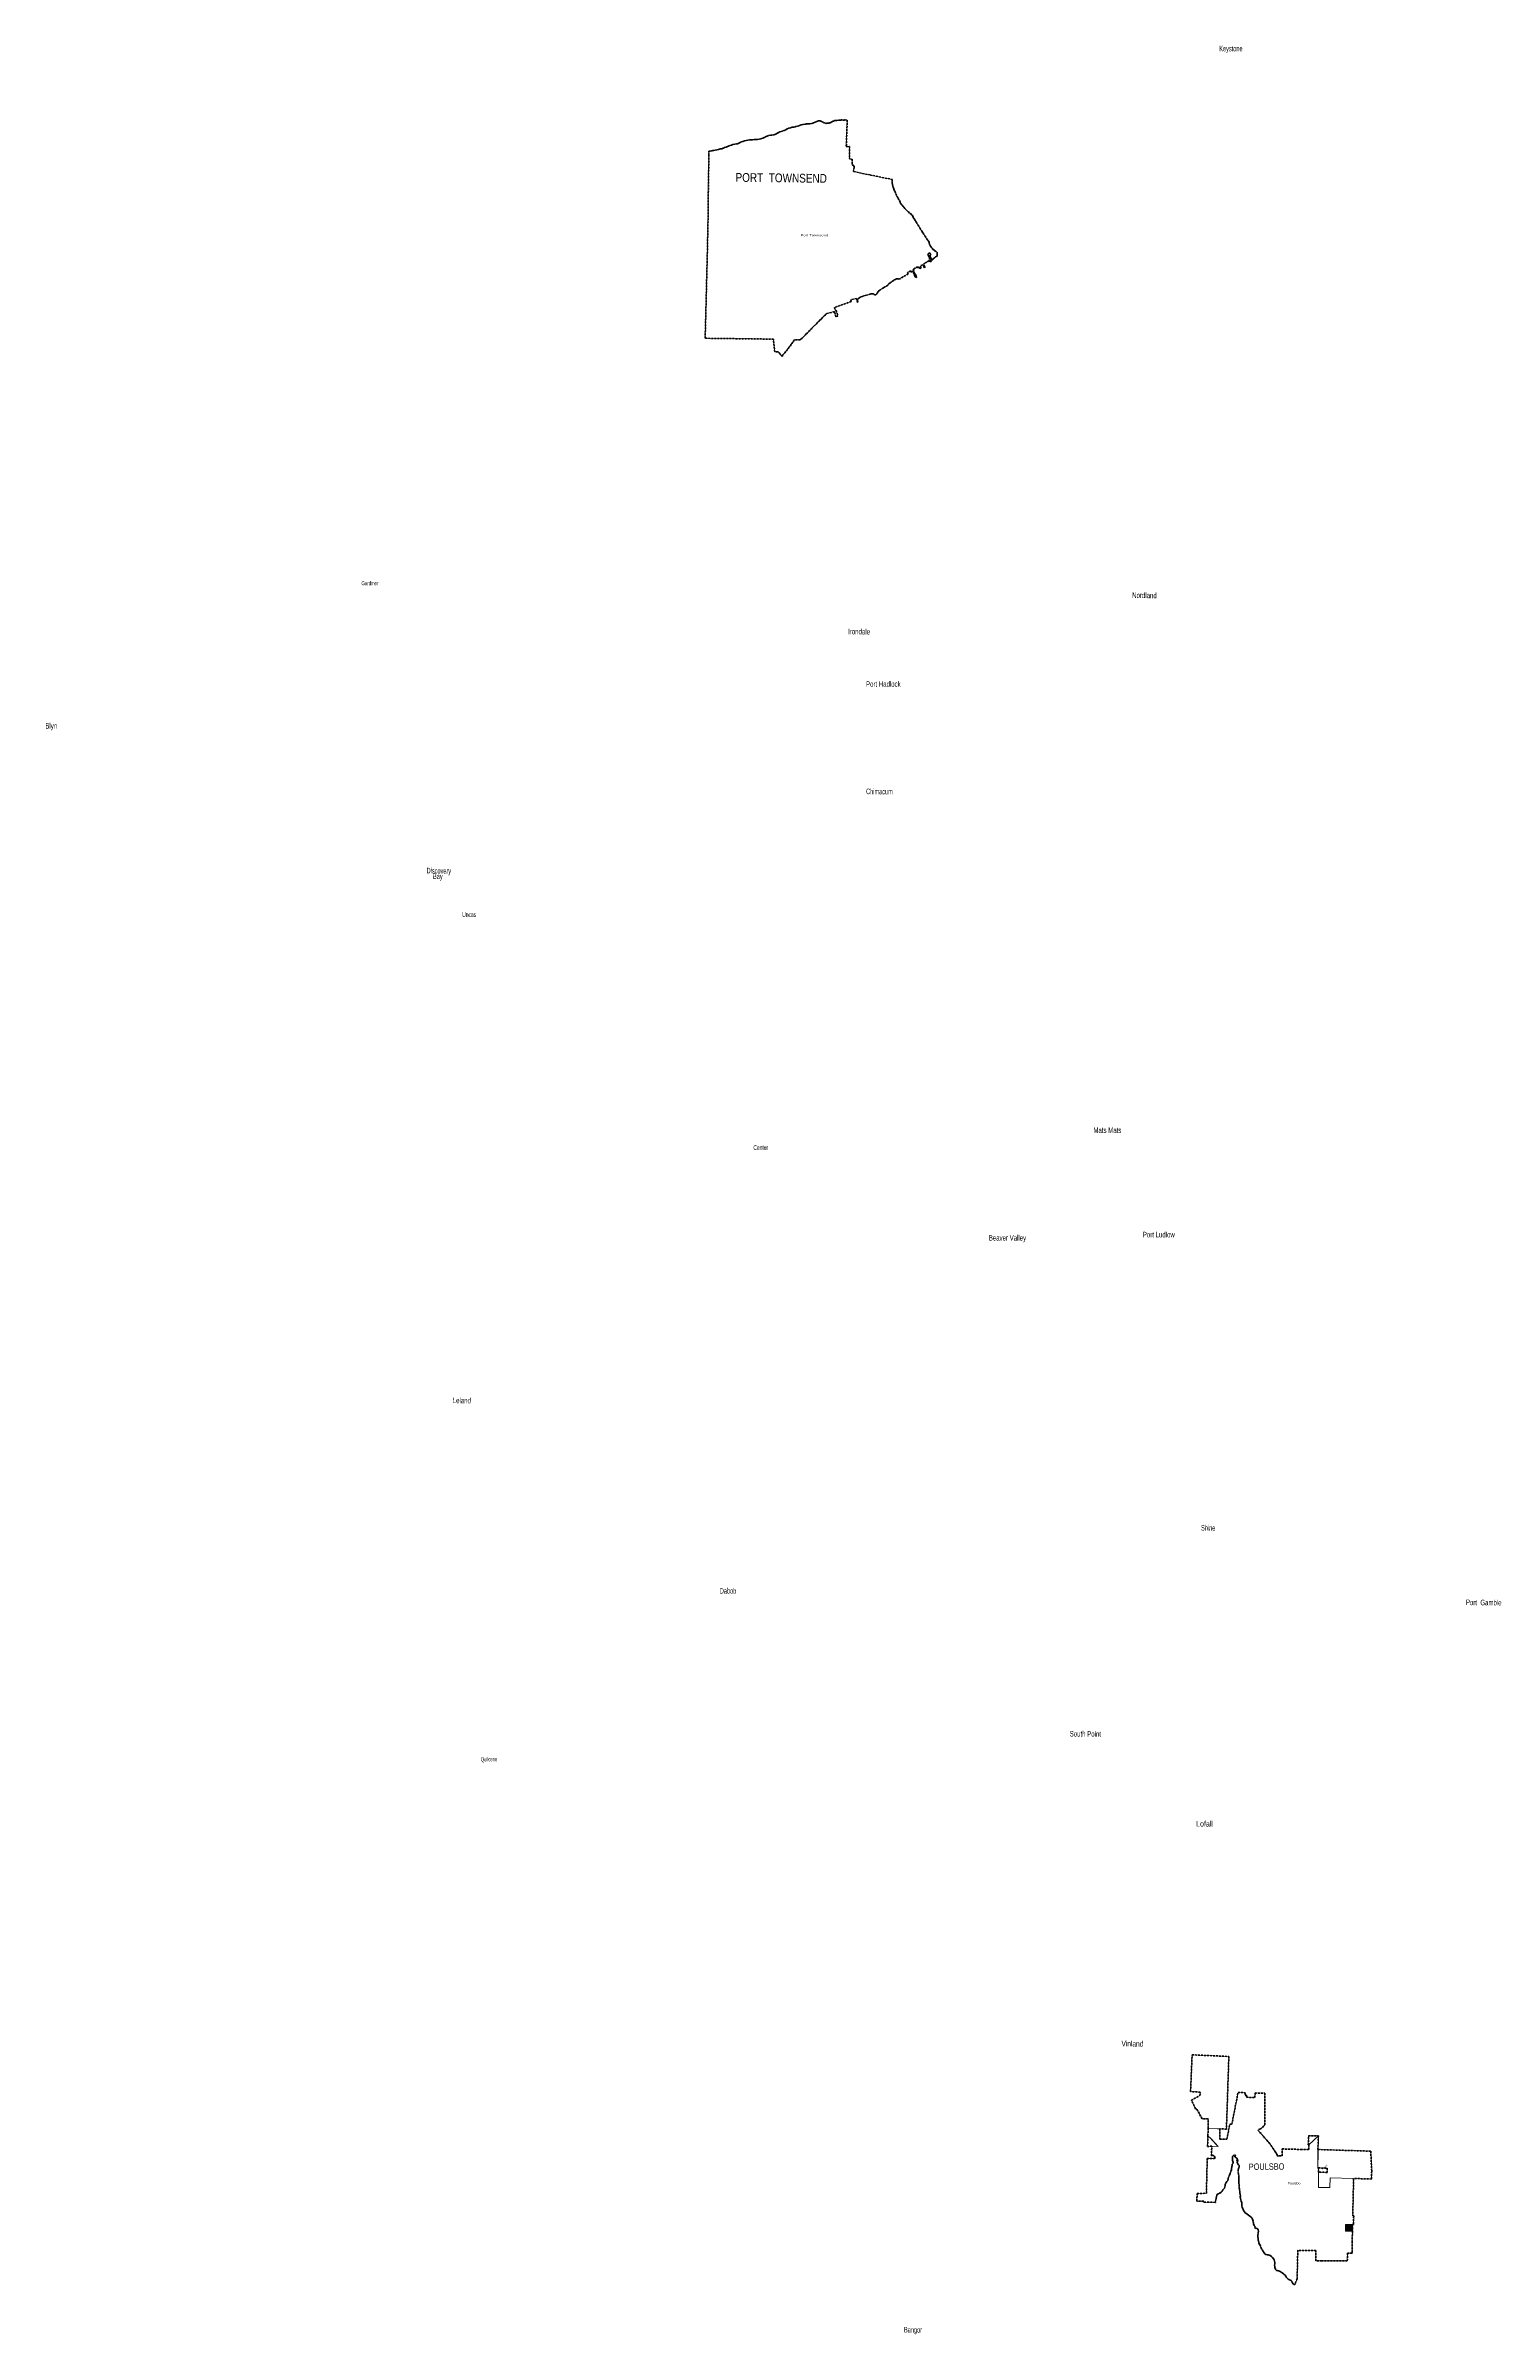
# Model space of a CAD drawing. Header units: feet. Extents: x -903180 to 1023491, y -707744 to 564635.
# Drawn here: x -494191 to -390148, y 81485 to 245837 of the extents above; entities that cross this region are included whole.
import ezdxf

# ---------------------------------------------------------------- set-up
doc = ezdxf.new("R2010")
doc.units = ezdxf.units.FT
doc.header["$LTSCALE"] = 80
doc.linetypes.add('SHORT_DASHED', pattern=[2.7, 1.5, -1.2])
doc.layers.add('13', color=7, linetype='SHORT_DASHED', lineweight=40)
doc.layers.add('58', color=7, linetype='Continuous', lineweight=13)
for name, color, linetype in [('14', 7, 'Continuous'), ('16', 7, 'Continuous'), ('36', 7, 'Continuous')]:
    doc.layers.add(name, color=color, linetype=linetype)

msp = doc.modelspace()

# ---------------------------------------------------------------- hatches: boundary and pattern name
at = {"layer": '58'}
msp.add_hatch(color=256, dxfattribs=at).paths.add_polyline_path([(-400333.91, 89359.07), (-400335.92, 88874.21), (-400843.28, 88884.67), (-400823.71, 89374.53)])

# ---------------------------------------------------------------- linework, layer by layer
at = {"layer": '13'}
for p, q in [((-438924.58, 240349.65), (-438808.47, 240399.65)), ((-431415.66, 232770.48), (-431353.33, 232652.29)), ((-433301.18, 228989.84), (-433529.5, 228817.97)), ((-409154.26, 92911.43), (-409225.84, 92771.83)), ((-398958.73, 92632.28), (-400249.12, 92670.76))]:
    msp.add_line(p, q, dxfattribs=at)
for points in [[(-441303, 223514.44), (-441594.71, 223866.42), (-441832.56, 223867.06), (-441923.95, 224767.13), (-446825.73, 224830.31), (-446688.58, 230282.39), (-446603.48, 233967.6), (-446600.13, 235297.72), (-446558.01, 237987.65), (-446552.04, 238266.86), (-446477.26, 238268.53), (-446349.64, 238290.02), (-446284.66, 238308.82), (-446209.76, 238319.33), (-446201.65, 238321.18), (-446096.36, 238337.1), (-445986.82, 238363.01), (-445859, 238394.6), (-445751.34, 238426.62), (-445634.03, 238438.24), (-445517.92, 238488.25), (-445432.23, 238530.82), (-445403.86, 238536.27), (-445316.68, 238554.6), (-445281.96, 238574.03), (-445230.82, 238605.24), (-445159.7, 238627.95), (-445035.6, 238673.74), (-445025.47, 238675.54), (-444923.82, 238709.7), (-444842.39, 238742.28), (-444818.14, 238743.78), (-444704.65, 238765.58), (-444585.16, 238785.23), (-444493.9, 238805.48), (-444467.32, 238821.06), (-444363.18, 238877.38), (-444240.97, 238929.27), (-444118.93, 238973.09), (-443992.94, 239012.78), (-443879.32, 239040.64), (-443767.72, 239068.53), (-443650.5, 239076.11), (-443626.26, 239077.61), (-443514.91, 239093.4), (-443422.12, 239091.42), (-443298.63, 239108.95), (-443183.56, 239110.53), (-443064.37, 239116.06), (-442949.05, 239129.74), (-442817.22, 239159.22), (-442691.06, 239206.98), (-442573.02, 239252.91), (-442493.56, 239287.55), (-442381.34, 239343.69), (-442263.24, 239391.63), (-442143.66, 239415.31), (-442032.45, 239425.04), (-441925.36, 239430.82), (-441886.95, 239434.03), (-441817.83, 239456.78), (-441770.61, 239494.13), (-441707.6, 239514.98), (-441592.96, 239589.24), (-441505.13, 239637.82), (-441466.54, 239649.11), (-441363.05, 239675.16), (-441263.33, 239713.4), (-441253.11, 239719.23), (-441149.27, 239761.41), (-441039.2, 239811.54), (-440927.03, 239865.67), (-440824.9, 239922.02), (-440721.67, 239935.96), (-440689.13, 239947.38), (-440575.37, 239981.27), (-440435.71, 240000.48), (-440354.71, 240012.89), (-440307.92, 240030.05), (-440173.82, 240071.59), (-440045.86, 240109.22), (-439923.86, 240151.02), (-439795.94, 240186.64), (-439783.75, 240190.42), (-439670.18, 240216.24), (-439597.64, 240210.65), (-439540.94, 240219.53), (-439455.86, 240233.85), (-439417.67, 240226.98), (-439351.23, 240219.5), (-439296.5, 240230.44), (-439162.66, 240259.87), (-439089.64, 240276.48), (-439042.69, 240301.72), (-438924.58, 240349.65)], [(-438808.47, 240399.65), (-438759.48, 240424.84), (-438690.55, 240439.51), (-438676.34, 240443.24), (-438575.52, 240439.07), (-438461.42, 240396.25), (-438329.68, 240328.83), (-438193.78, 240267.37), (-438125.37, 240257.83), (-438084.77, 240269.07), (-438019.99, 240277.78), (-437997.89, 240273.26), (-437951.19, 240286.4), (-437906.68, 240291.5), (-437869.89, 240312.91), (-437847.65, 240314.46), (-437735.52, 240366.55), (-437672.5, 240387.41), (-437625.49, 240414.66), (-437617.29, 240420.55), (-437509.46, 240460.62), (-437440.47, 240477.31), (-437375.88, 240477.94), (-437248.36, 240495.4), (-437139.29, 240499.11), (-437078.65, 240503.87), (-437029.93, 240516.96), (-437009.66, 240520.56), (-436907.05, 240506.25), (-436848.68, 240498.95), (-436804, 240512.11), (-436761.59, 240513.23), (-436619.79, 240504.67), (-436692.76, 238604.97), (-436453.05, 238594.96), (-436458.84, 237707.31), (-436268.14, 237689.38), (-436267.49, 237264.99), (-436267.61, 237262.02), (-436187.22, 237255.69), (-436126.41, 237177.4), (-436123.53, 237101.95), (-436169.59, 236871.06), (-436170.45, 236868.9), (-436172.12, 236863.53), (-436173.23, 236858.02), (-436173.75, 236852.43), (-436173.69, 236846.81), (-436173.03, 236841.22), (-436171.8, 236835.74), (-436170, 236830.42), (-436167.66, 236825.31), (-436164.79, 236820.47), (-436161.44, 236815.97), (-436157.63, 236811.83), (-436153.41, 236808.12), (-434957.06, 236551.9), (-433383.28, 236233.52), (-433385.37, 236054.25), (-433386.46, 236003.8), (-433370.94, 235882.35), (-433371.34, 235864.2), (-433347.97, 235732.49), (-433322.89, 235679.46), (-433265.31, 235542.99), (-433212.22, 235386.41), (-433131.32, 235209.05), (-433050.15, 235043.81), (-432970.83, 234886.66), (-432875.65, 234717.08), (-432812.02, 234580.47), (-432786.59, 234543.58), (-432730.24, 234443.47), (-432684.94, 234392.03), (-432570.81, 234258.37), (-432564.84, 234254.2), (-432458.74, 234122.74), (-432342.35, 233999.12), (-432231.46, 233901.86), (-432104.74, 233790.14), (-432061.02, 233758.92), (-431997.93, 233690.95), (-431987.93, 233686.7), (-431975.53, 233676.77), (-431963.42, 233676.55), (-431908.55, 233590.79), (-431887.41, 233535.91), (-431877.85, 233507.48), (-431797.37, 233388.95), (-431774.16, 233336.06), (-431729.11, 233264.6), (-431670.48, 233164.65), (-431652.51, 233154.22), (-431544.91, 232976.68), (-431415.66, 232770.48)], [(-431353.33, 232652.29), (-431309.99, 232597.01), (-431298.23, 232578.63), (-431268.74, 232537.73), (-431216.27, 232431.83), (-431184.61, 232398.96), (-431041.47, 232180.4), (-430835.62, 231863.82), (-430813.67, 231851.31), (-430784.1, 231814.45), (-430743.2, 231737.01), (-430728.17, 231678.2), (-430700.57, 231547.95), (-430664.73, 231496.49), (-430646.77, 231456.1), (-430604.82, 231367.25), (-430530.51, 231296.37), (-430472.31, 231231.62), (-430359.78, 231138.4), (-430196.96, 231012.69), (-430172.85, 230990.41), (-430156.89, 230952.06), (-430169.39, 230873.53), (-430165.53, 230835.23), (-430172.1, 230730.49), (-430271.26, 230668.51), (-430352.31, 230598.38), (-430429.16, 230564.5), (-430433.21, 230558.47), (-430447.43, 230540.4), (-430467.88, 230484.09), (-430482.06, 230472.07), (-430506.28, 230472.18), (-430540.56, 230476.37), (-430598.62, 230569.33), (-430628.66, 230615.82), (-430656.52, 230694.54), (-430664.35, 230744.95), (-430656.13, 230775.13), (-430631.74, 230811.28), (-430625.67, 230815.28), (-430635.53, 230861.67), (-430675.61, 230918.27), (-430679.61, 230926.35), (-430707.93, 230969.23), (-430741.81, 230965.72), (-430787.96, 230919.57), (-430819.22, 230886.82), (-430822.2, 230860.03), (-430808.8, 230825.79), (-430774.56, 230748.38), (-430734.37, 230657.57), (-430720.97, 230618.86), (-430698.06, 230450.94), (-430635.61, 230430.49), (-430605.42, 230414.23), (-430577.42, 230363.72), (-430593.62, 230351.71), (-430684.44, 230346.1), (-430727.37, 230412.27), (-431122.07, 230178.84), (-431106.45, 230152.44), (-431135.12, 230135.29), (-431014.39, 229933.42), (-431071.98, 229898.92), (-431198.41, 230109.95), (-431377.87, 230002.41), (-431311.77, 229892.2), (-431405.29, 229836.14), (-431459.87, 229927.2), (-431517.6, 229892.69), (-431563.64, 229969.89), (-431890.58, 229775.01), (-431806.22, 229633.49), (-431841.86, 229612.25), (-431617.41, 229235.58), (-431702.59, 229184.92), (-431829.02, 229398.22), (-431796.36, 229417.68), (-431929.79, 229641.57), (-432026.23, 229584.08), (-432077.23, 229669.62), (-432290.18, 229542.66), (-432239.74, 229458.06), (-432913.64, 229064.91), (-432925.36, 229085.31), (-432961.39, 229100.1), (-433011.77, 229103.04), (-433035.89, 229107.52), (-433114.91, 229088.8), (-433120.13, 229082.8), (-433133.86, 229073.53), (-433204.91, 229036.35), (-433248.49, 229020.01), (-433301.18, 228989.84)], [(-433529.5, 228817.97), (-433623.63, 228747.05), (-433714.15, 228653.88), (-433886.04, 228523.86), (-433942.95, 228500.7), (-433979.74, 228475.15), (-433998.01, 228469.42), (-434175.68, 228353.64), (-434234.96, 228312.35), (-434245.04, 228312.54), (-434279.96, 228278.88), (-434394.52, 228194.22), (-434465.39, 228072.43), (-434500.77, 228014.56), (-434566.33, 227961.29), (-434596.73, 227953.78), (-434604.87, 227949.9), (-434678.95, 227979.5), (-434744.82, 228017.03), (-434825.44, 228020.54), (-434841.57, 228020.84), (-434928.43, 228014.36), (-435123.08, 227961.44), (-435228.69, 227923.03), (-435329.89, 227904.71), (-435474.01, 227856.92), (-435652.68, 227795.63), (-435716.03, 227752.4), (-435863.42, 227638.07), (-435884.14, 227608.19), (-435888.21, 227499.3), (-435869.56, 227418.25), (-435880.06, 227396.24), (-435960.4, 227695.41), (-436372.2, 227582.04), (-436341.59, 227470.84), (-437534.21, 227044.26), (-437475.99, 226817.87), (-437409.88, 226836.04), (-437295.83, 226421.1), (-437442.78, 226380.73), (-437543.76, 226748.19), (-438105.9, 226597.73), (-438150.98, 226560.22), (-438161.63, 226530.15), (-438186.28, 226506.39), (-438304.75, 226427.85), (-438401.53, 226322.68), (-438494.39, 226211.39), (-438584.64, 226132.33), (-438753.39, 225953.83), (-438837.89, 225858.53), (-438997.86, 225718.19), (-439312.48, 225399.11), (-439505.7, 225206.92), (-439604.61, 225095.74), (-439637.33, 225072.12), (-439639.5, 225064.09), (-439649.99, 225042.09), (-439857.63, 224834.04), (-439997.05, 224713.5), (-440001.14, 224706.45), (-440401.59, 224718.47), (-441099.12, 223779.87), (-441146.57, 223729.86), (-441199.78, 223681.78), (-441238.89, 223642.67), (-441271.58, 223601), (-441303, 223514.44)], [(-409225.84, 92771.83), (-409267.05, 92639.63), (-409289.79, 92523.16), (-409343.46, 92463.83), (-409407.92, 92372.47), (-409450.09, 92286.67), (-409463.44, 92230.5), (-409479.1, 92160.26), (-409500.98, 92082.09), (-409533.41, 91981.97), (-409585.58, 91900.41), (-409637.19, 91843.06), (-409695.47, 91757.61), (-409767.62, 91682.55), (-409881.98, 91610.43), (-409957.38, 91569.71), (-410014.59, 91532.63), (-410068.3, 91471.29), (-410104.63, 91377.3), (-410131.88, 91238.75), (-410133.91, 91148.05), (-410174.12, 90965.92), (-410180.17, 90954.03), (-410204.3, 90954.72), (-411037.73, 90978.56), (-411021.65, 91014.05), (-411012.64, 91033.94), (-411035.87, 91034.74), (-411485.89, 91050.18), (-411503.15, 91050.78), (-411502.82, 91070.87), (-411494.05, 91600.24), (-410822.34, 91604.59), (-410762.3, 94111.87), (-410251.02, 94106.83), (-410186.97, 94180.06), (-410346.19, 94352.9), (-410448.07, 94298.64), (-410442.87, 94982.15), (-410737.08, 94977.4), (-410709.6, 95743.62), (-410703.85, 96274.92), (-410687.96, 96949.09), (-411129.71, 96965.26), (-411518.28, 97654.83), (-411611.95, 97683.47), (-411895.79, 98294.54), (-411288.13, 98625.66), (-411276.09, 98872.49), (-411961.84, 98910.69), (-411847.48, 101548.23), (-409209.83, 101433.85), (-409384.68, 96221.92), (-409859.26, 96228.97), (-409866.33, 95516.89), (-409866.53, 95496.8), (-409850.44, 95496.41), (-409378.64, 95484.99), (-409358.28, 95484.5), (-409354.32, 95504.51), (-409145.11, 96562.29), (-408996.21, 96560.91), (-408551.19, 98844.19), (-408027.18, 98830.57), (-408033.45, 98655.68), (-407933.47, 98653.08), (-407938.84, 98503.17), (-407339.02, 98487.58), (-407327.38, 98812.39), (-406627.59, 98794.2), (-406632.23, 96633.42), (-406634.08, 96515.83), (-406714.68, 96421.44), (-406878.62, 96267.55), (-406946.83, 96235.23), (-407117.93, 96146.95), (-406484.89, 95415.24), (-406181.14, 95033.99), (-405926.38, 94665.42), (-405915.36, 94645.42), (-405900.64, 94625.42), (-405851.47, 94558.59), (-405758.64, 94405.92), (-405707.34, 94277.2), (-405607.74, 94304.5), (-405380.24, 94299.52), (-405386.19, 94793.56), (-404039.42, 94755.49), (-403473.11, 94750.73), (-403462.94, 95080.15), (-403504.85, 95083.29), (-403480.67, 95742.91), (-402778.77, 95727.28), (-402814.62, 94749.44)], [(-407347.64, 89248.56), (-407388.87, 89295.83), (-407427.49, 89369.26), (-407472.46, 89428.72), (-407449.57, 89462.5), (-407460.58, 89599.86), (-407483.06, 89674.96), (-407515.61, 89750.27), (-407555.57, 89853.98), (-407614.95, 89899.63), (-407693.95, 89967.9), (-407804.94, 90046.93), (-407902.36, 90101.47), (-408003.37, 90176.26), (-408093.78, 90275.01), (-408163.48, 90399.53), (-408211.75, 90491.32), (-408253.6, 90601.12), (-408273.65, 90694.31), (-408268.62, 90829.31), (-408284.67, 90922.42), (-408314.39, 91033.97), (-408354.4, 91135.67), (-408378.21, 91241.04), (-408397.68, 91360.44), (-408363.86, 91432.3), (-408387.86, 91529.61), (-408414.9, 91671.35), (-408433.65, 91823), (-408458.76, 91960.67), (-408457.44, 92109.86), (-408479.02, 92225.28), (-408487.09, 92314.18), (-408490.66, 92425.16), (-408501.68, 92562.52), (-408496.34, 92711.63), (-408502.65, 92879.14), (-408516.32, 92988.34), (-408545.35, 93220.86), (-408546.1, 93277.34), (-408511.56, 93381.46), (-408466.6, 93501.47), (-408478.33, 93606.59), (-408511.74, 93643.61), (-408560.29, 93723.31), (-408587.52, 93766.25), (-408614.75, 93809.19), (-408621.8, 93853.7), (-408598.81, 93891.52), (-408559, 93961.24), (-408544.32, 93987.14), (-408553.94, 94007.51), (-408574.15, 94003.91), (-408586.77, 93979.99), (-408607.48, 93954.22), (-408625.86, 93942.53), (-408625.55, 93956.63), (-408606.62, 93992.51), (-408603.57, 94038.83), (-408618.77, 94079.49), (-408645.95, 94124.45), (-408677.7, 94145.3), (-408705.42, 94166.07), (-408739.09, 94191), (-408788.69, 94224.34), (-408778.04, 94250.32), (-408751.02, 94288.06), (-408736.39, 94311.93), (-408721.8, 94333.8), (-408766.04, 94336.77), (-408793.85, 94353.51), (-408823.81, 94364.25), (-408839.86, 94366.6), (-408862.45, 94346.93), (-408891.66, 94301.19), (-408912.51, 94269.37), (-408946.06, 94209.61), (-408949.46, 94147.16), (-408952.83, 94086.74), (-408958.07, 94032.41), (-408943.73, 93953.46), (-408924.92, 93894.56), (-408902.3, 93825.51), (-408905.43, 93775.16), (-408934.47, 93737.48), (-408973.82, 93687.92), (-408978.84, 93643.66), (-408980.47, 93571.1), (-408991.7, 93518.92), (-408997.87, 93513), (-409016.71, 93390.4), (-409031.27, 93279.8), (-409084.91, 93131.74), (-409119.59, 93021.59), (-409154.26, 92911.43)], [(-402814.62, 94749.44), (-399019.78, 94632.35), (-398950.18, 93194.25), (-398958.73, 92632.28)], [(-400249.12, 92670.76), (-400249.6, 92650.97), (-400313.81, 89999.04), (-400314.32, 89977.89), (-400294.29, 89977.69), (-400263.85, 89977.38), (-400243.85, 89977.17), (-400244.33, 89957.33), (-400257.09, 89430.87), (-400258.01, 89380.63), (-400258.37, 89360.7), (-400278.37, 89361.19), (-400333.91, 89359.07), (-400335.92, 88874.21), (-400348.55, 88181.75), (-400349.27, 88141.75), (-400364.16, 87325.59), (-400364.47, 87308.36), (-400384.52, 87308.73), (-400691.13, 87314.35), (-400700.28, 86747.36), (-402499.36, 86747.94), (-402509.02, 86747.95), (-402539.36, 86748.37), (-402970.07, 86754.51), (-402951.77, 87487.45), (-404255.83, 87511.76), (-404311.56, 85472.34), (-404478.56, 85044.28), (-404581.41, 85109.2), (-404656.08, 85191.48), (-404688.21, 85284.94), (-404735.15, 85346.45), (-404850.87, 85393.32), (-404938.55, 85433.53), (-404995.78, 85485.19), (-405060.52, 85561.21), (-405125.03, 85647.3), (-405173.8, 85716.91), (-405234.74, 85782.77), (-405288.12, 85826.27), (-405389.53, 85882.92), (-405456.69, 85940.84), (-405515.98, 85990.52), (-405569.63, 86021.93), (-405633.71, 86037.44), (-405679.94, 86040.46), (-405728.01, 86051.58), (-405776.03, 86064.73), (-405818.11, 86073.71), (-405867.24, 86127.2), (-405868.22, 86173.6), (-405896.74, 86248.83), (-405918.45, 86358.19), (-405930.46, 86451.2), (-405918.51, 86535.63), (-405914.05, 86644.43), (-405920.26, 86727.24), (-405950.42, 86818.62), (-406002.95, 86900.43), (-406073.55, 86984.63), (-406158.32, 87065.12), (-406241.39, 87131.45), (-406308.9, 87173.24), (-406385.06, 87189.01), (-406465.51, 87192.78), (-406545.73, 87206.61), (-406629.25, 87252.79), (-406673.86, 87328.37), (-406745.57, 87452.93), (-406854.43, 87626.68), (-406944.81, 87816.18), (-406998.54, 87934.3), (-407059.73, 88078.8), (-407094.77, 88222.73), (-407113.93, 88356.23), (-407123.25, 88479.44), (-407116.71, 88592.22), (-407110.95, 88759.46), (-407087.85, 88892.04), (-407104.16, 88973.06), (-407148.77, 89048.64), (-407210.25, 89090.31), (-407284.8, 89087.89), (-407319.94, 89137.04), (-407339.21, 89175.78), (-407322.11, 89219.77), (-407347.64, 89248.56)]]:
    msp.add_lwpolyline(points, dxfattribs=at)
msp.add_lwpolyline([(-402143.66, 93408.1), (-402149.14, 93108.12), (-402762.11, 93127.03), (-402760.58, 93427.13)], close=True, dxfattribs=at)
at = {"layer": '58'}
for points in [[(-438461.42, 240396.25), (-438575.52, 240439.07), (-438676.34, 240443.24), (-438690.55, 240439.51), (-438759.48, 240424.84), (-438808.47, 240399.65), (-438924.58, 240349.65), (-439042.69, 240301.72), (-439089.64, 240276.48), (-439162.66, 240259.87), (-439296.5, 240230.44), (-439351.23, 240219.5), (-439417.67, 240226.98), (-439455.86, 240233.85), (-439540.94, 240219.53), (-439597.64, 240210.65), (-439670.18, 240216.24), (-439783.75, 240190.42), (-439795.94, 240186.64), (-439923.86, 240151.02), (-440045.86, 240109.22), (-440173.82, 240071.59), (-440307.92, 240030.05), (-440354.71, 240012.89), (-440435.71, 240000.48), (-440575.37, 239981.27), (-440689.13, 239947.38), (-440721.67, 239935.96), (-440824.9, 239922.02), (-440927.03, 239865.67), (-441039.2, 239811.54), (-441149.27, 239761.41), (-441253.11, 239719.23), (-441263.33, 239713.4), (-441363.05, 239675.16), (-441466.54, 239649.11), (-441505.13, 239637.82), (-441592.96, 239589.24), (-441707.6, 239514.98), (-441770.61, 239494.13), (-441817.83, 239456.78), (-441886.95, 239434.03), (-441925.36, 239430.82), (-442032.45, 239425.04), (-442143.66, 239415.31), (-442263.24, 239391.63), (-442381.34, 239343.69), (-442493.56, 239287.55), (-442573.02, 239252.91), (-442691.06, 239206.98), (-442817.22, 239159.22), (-442949.05, 239129.74), (-443064.37, 239116.06), (-443183.56, 239110.53), (-443298.63, 239108.95), (-443422.12, 239091.42), (-443514.91, 239093.4), (-443626.26, 239077.61), (-443650.5, 239076.11), (-443767.72, 239068.53), (-443879.32, 239040.64), (-443992.94, 239012.78), (-444118.93, 238973.09), (-444240.97, 238929.27), (-444363.18, 238877.38), (-444467.32, 238821.06), (-444493.9, 238805.48), (-444585.16, 238785.23), (-444704.65, 238765.58), (-444818.14, 238743.78), (-444842.39, 238742.28), (-444923.82, 238709.7), (-445025.47, 238675.54), (-445035.6, 238673.74), (-445159.7, 238627.95), (-445230.82, 238605.24), (-445281.96, 238574.03), (-445316.68, 238554.6), (-445403.86, 238536.27), (-445432.23, 238530.82), (-445517.92, 238488.25), (-445634.03, 238438.24), (-445751.34, 238426.62), (-445859, 238394.6), (-445986.82, 238363.01), (-446096.36, 238337.1), (-446201.65, 238321.18), (-446209.76, 238319.33), (-446284.66, 238308.82), (-446349.64, 238290.02), (-446477.26, 238268.53), (-446552.04, 238266.86), (-446558.01, 237987.65), (-446600.13, 235297.72), (-446603.48, 233967.6), (-446688.58, 230282.39), (-446825.73, 224830.31), (-441923.95, 224767.13), (-441832.56, 223867.06), (-441594.71, 223866.42), (-441303, 223514.44)], [(-430743.2, 231737.01), (-430784.1, 231814.45), (-430813.67, 231851.31), (-430835.62, 231863.82), (-431041.47, 232180.4), (-431184.61, 232398.96), (-431216.27, 232431.83), (-431268.74, 232537.73), (-431298.23, 232578.63), (-431309.99, 232597.01), (-431353.33, 232652.29), (-431415.66, 232770.48), (-431544.91, 232976.68), (-431652.51, 233154.22), (-431670.48, 233164.65), (-431729.11, 233264.6), (-431774.16, 233336.06), (-431797.37, 233388.95), (-431877.85, 233507.48), (-431887.41, 233535.91), (-431908.55, 233590.79), (-431963.42, 233676.55), (-431975.53, 233676.77), (-431987.93, 233686.7), (-431997.93, 233690.95), (-432061.02, 233758.92), (-432104.74, 233790.14), (-432231.46, 233901.86), (-432342.35, 233999.12), (-432458.74, 234122.74), (-432564.84, 234254.2), (-432570.81, 234258.37), (-432684.94, 234392.03), (-432730.24, 234443.47), (-432786.59, 234543.58), (-432812.02, 234580.47), (-432875.65, 234717.08), (-432970.83, 234886.66), (-433050.15, 235043.81), (-433131.32, 235209.05), (-433212.22, 235386.41), (-433265.31, 235542.99), (-433322.89, 235679.46), (-433347.97, 235732.49), (-433371.34, 235864.2), (-433370.94, 235882.35), (-433386.46, 236003.8), (-433385.37, 236054.25), (-433383.28, 236233.52), (-434957.06, 236551.9), (-436153.41, 236808.12), (-436157.63, 236811.83), (-436161.44, 236815.97), (-436164.79, 236820.47), (-436167.66, 236825.31), (-436170, 236830.42), (-436171.8, 236835.74), (-436173.03, 236841.22), (-436173.69, 236846.81), (-436173.75, 236852.43), (-436173.23, 236858.02), (-436172.12, 236863.53), (-436170.45, 236868.9), (-436169.59, 236871.06), (-436123.53, 237101.95), (-436126.41, 237177.4), (-436187.22, 237255.69), (-436267.61, 237262.02), (-436267.49, 237264.99), (-436268.14, 237689.38), (-436458.84, 237707.31), (-436453.05, 238594.96), (-436692.76, 238604.97), (-436619.79, 240504.67), (-436761.59, 240513.23), (-436804, 240512.11), (-436848.68, 240498.95), (-436907.05, 240506.25), (-437009.66, 240520.56), (-437029.93, 240516.96), (-437078.65, 240503.87), (-437139.29, 240499.11), (-437248.36, 240495.4), (-437375.88, 240477.94), (-437440.47, 240477.31), (-437509.46, 240460.62), (-437617.29, 240420.55), (-437625.49, 240414.66), (-437672.5, 240387.41), (-437735.52, 240366.55), (-437847.65, 240314.46), (-437869.89, 240312.91), (-437906.68, 240291.5), (-437951.19, 240286.4), (-437997.89, 240273.26), (-438019.99, 240277.78), (-438084.77, 240269.07), (-438125.37, 240257.83), (-438193.78, 240267.37), (-438329.68, 240328.83), (-438461.42, 240396.25)], [(-434596.73, 227953.78), (-434566.33, 227961.29), (-434500.77, 228014.56), (-434465.39, 228072.43), (-434394.52, 228194.22), (-434279.96, 228278.88), (-434245.04, 228312.54), (-434234.96, 228312.35), (-434175.68, 228353.64), (-433998.01, 228469.42), (-433979.74, 228475.15), (-433942.95, 228500.7), (-433886.04, 228523.86), (-433714.15, 228653.88), (-433623.63, 228747.05), (-433529.5, 228817.97), (-433301.18, 228989.84), (-433248.49, 229020.01), (-433204.91, 229036.35), (-433133.86, 229073.53), (-433120.13, 229082.8), (-433114.91, 229088.8), (-433035.89, 229107.52), (-433011.77, 229103.04), (-432961.39, 229100.1), (-432925.36, 229085.31), (-432913.64, 229064.91), (-432239.74, 229458.06), (-432290.18, 229542.66), (-432077.23, 229669.62), (-432026.23, 229584.08), (-431929.79, 229641.57), (-431796.36, 229417.68), (-431829.02, 229398.22), (-431702.59, 229184.92), (-431617.41, 229235.58), (-431841.86, 229612.25), (-431806.22, 229633.49), (-431890.58, 229775.01), (-431563.64, 229969.89), (-431517.6, 229892.69), (-431459.87, 229927.2), (-431405.29, 229836.14), (-431311.77, 229892.2), (-431377.87, 230002.41), (-431198.41, 230109.95), (-431071.98, 229898.92), (-431014.39, 229933.42), (-431135.12, 230135.29), (-431106.45, 230152.44), (-431122.07, 230178.84), (-430727.37, 230412.27), (-430684.44, 230346.1), (-430593.62, 230351.71), (-430577.42, 230363.72), (-430605.42, 230414.23), (-430635.61, 230430.49), (-430698.06, 230450.94), (-430720.97, 230618.86), (-430734.37, 230657.57), (-430774.56, 230748.38), (-430808.8, 230825.79), (-430822.2, 230860.03), (-430819.22, 230886.82), (-430787.96, 230919.57), (-430741.81, 230965.72), (-430707.93, 230969.23), (-430679.61, 230926.35), (-430675.61, 230918.27), (-430635.53, 230861.67), (-430625.67, 230815.28), (-430631.74, 230811.28), (-430656.13, 230775.13), (-430664.35, 230744.95), (-430656.52, 230694.54), (-430628.66, 230615.82), (-430598.62, 230569.33), (-430540.56, 230476.37), (-430506.28, 230472.18), (-430482.06, 230472.07), (-430467.88, 230484.09), (-430447.43, 230540.4), (-430433.21, 230558.47), (-430429.16, 230564.5), (-430352.31, 230598.38), (-430271.26, 230668.51), (-430172.1, 230730.49), (-430165.53, 230835.23), (-430169.39, 230873.53), (-430156.89, 230952.06), (-430172.85, 230990.41), (-430196.96, 231012.69), (-430359.78, 231138.4), (-430472.31, 231231.62), (-430530.51, 231296.37), (-430604.82, 231367.25), (-430646.77, 231456.1), (-430664.73, 231496.49), (-430700.57, 231547.95), (-430728.17, 231678.2), (-430743.2, 231737.01)], [(-441303, 223514.44), (-441271.58, 223601), (-441238.89, 223642.67), (-441199.78, 223681.78), (-441146.57, 223729.86), (-441099.12, 223779.87), (-440401.59, 224718.47), (-440001.14, 224706.45), (-439997.05, 224713.5), (-439857.63, 224834.04), (-439649.99, 225042.09), (-439639.5, 225064.09), (-439637.33, 225072.12), (-439604.61, 225095.74), (-439505.7, 225206.92), (-439312.48, 225399.11), (-438997.86, 225718.19), (-438837.89, 225858.53), (-438753.39, 225953.83), (-438584.64, 226132.33), (-438494.39, 226211.39), (-438401.53, 226322.68), (-438304.75, 226427.85), (-438186.28, 226506.39), (-438161.63, 226530.15), (-438150.98, 226560.22), (-438105.9, 226597.73), (-437543.76, 226748.19), (-437442.78, 226380.73), (-437295.83, 226421.1), (-437409.88, 226836.04), (-437475.99, 226817.87), (-437534.21, 227044.26), (-436341.59, 227470.84), (-436372.2, 227582.04), (-435960.4, 227695.41), (-435880.06, 227396.24), (-435869.56, 227418.25), (-435888.21, 227499.3), (-435884.14, 227608.19), (-435863.42, 227638.07), (-435716.03, 227752.4), (-435652.68, 227795.63), (-435474.01, 227856.92), (-435329.89, 227904.71), (-435228.69, 227923.03), (-435123.08, 227961.44), (-434928.43, 228014.36), (-434841.57, 228020.84), (-434825.44, 228020.54), (-434744.82, 228017.03), (-434678.95, 227979.5), (-434604.87, 227949.9), (-434596.73, 227953.78)], [(-404478.56, 85044.28), (-404311.56, 85472.34), (-404255.83, 87511.76), (-402951.77, 87487.45), (-402970.07, 86754.51), (-402539.36, 86748.37), (-402509.02, 86747.95), (-402499.36, 86747.94), (-400700.28, 86747.36), (-400691.13, 87314.35), (-400384.52, 87308.73), (-400364.47, 87308.36), (-400364.16, 87325.59), (-400349.27, 88141.75), (-400348.55, 88181.75), (-400335.92, 88874.21), (-400843.28, 88884.67), (-400823.71, 89374.53), (-400278.37, 89361.19), (-400258.37, 89360.7), (-400258.01, 89380.63), (-400257.09, 89430.87), (-400244.33, 89957.33), (-400243.85, 89977.17), (-400263.85, 89977.38), (-400294.29, 89977.69), (-400314.32, 89977.89), (-400313.81, 89999.04), (-400249.6, 92650.97), (-400249.12, 92670.82), (-400274.73, 92671.52), (-401939.42, 92717.02), (-401962, 92013.95), (-402406, 92012.03), (-402425.31, 92011.94), (-402446, 92012.12), (-402779, 92014.95), (-402760.92, 93382.63), (-402760.65, 93402.63), (-402781.55, 93402.62), (-402810.57, 93402.62), (-402830.57, 93402.61), (-402830.36, 93422.79), (-402778.77, 95727.28), (-403462.94, 95080.15), (-403473.11, 94750.73), (-405386.19, 94793.56), (-405380.24, 94299.52), (-405607.74, 94304.5), (-405707.34, 94277.2), (-405758.64, 94405.92), (-405851.47, 94558.59), (-405900.64, 94625.42), (-405915.36, 94645.42), (-405926.38, 94665.42), (-406181.14, 95033.99), (-406484.89, 95415.24), (-407117.93, 96146.95), (-406946.83, 96235.23), (-406878.62, 96267.55), (-406714.68, 96421.44), (-406634.08, 96515.83), (-406634.08, 96515.83), (-406632.23, 96633.42), (-406627.59, 98794.2), (-407327.38, 98812.39), (-407339.02, 98487.58), (-407938.84, 98503.17), (-407933.47, 98653.08), (-408033.45, 98655.68), (-408027.18, 98830.57), (-408551.19, 98844.19), (-408996.21, 96560.91), (-409145.11, 96562.29), (-409354.32, 95504.51), (-409358.28, 95484.5), (-409378.64, 95484.99), (-409850.44, 95496.41), (-409866.53, 95496.8), (-409866.33, 95516.89), (-409859.26, 96228.97), (-410704.51, 96258.15), (-410709.6, 95743.62), (-410485.84, 95516.11), (-410465.84, 95497.31), (-410446.69, 95477.31), (-409968.19, 94977.51), (-410442.87, 94982.15), (-410448.07, 94298.64), (-410346.19, 94352.9), (-410186.97, 94180.06), (-410251.02, 94106.83), (-410762.3, 94111.87), (-410822.34, 91604.59), (-411494.05, 91600.24), (-411502.82, 91070.87), (-411503.15, 91050.78), (-411485.89, 91050.18), (-411035.87, 91034.74), (-411012.64, 91033.94), (-411021.65, 91014.05)], [(-411021.65, 91014.05), (-411037.73, 90978.56), (-410204.3, 90954.72), (-410180.17, 90954.03), (-410174.12, 90965.92), (-410133.91, 91148.05), (-410131.88, 91238.75), (-410104.63, 91377.3), (-410068.3, 91471.29), (-410014.59, 91532.63), (-409957.38, 91569.71), (-409881.98, 91610.43), (-409767.62, 91682.55), (-409695.47, 91757.61), (-409637.19, 91843.06), (-409585.58, 91900.41), (-409533.41, 91981.97), (-409500.98, 92082.09), (-409479.1, 92160.26), (-409463.44, 92230.5), (-409450.09, 92286.67), (-409407.92, 92372.47), (-409343.46, 92463.83), (-409289.79, 92523.16), (-409267.05, 92639.63), (-409225.84, 92771.83), (-409154.26, 92911.43), (-409119.59, 93021.59), (-409084.91, 93131.74), (-409031.27, 93279.8), (-409016.71, 93390.4), (-408997.87, 93513), (-408991.7, 93518.92), (-408980.47, 93571.1), (-408978.84, 93643.66), (-408973.82, 93687.92), (-408934.47, 93737.48), (-408905.43, 93775.16), (-408902.3, 93825.51), (-408924.92, 93894.56), (-408943.73, 93953.46), (-408958.07, 94032.41), (-408952.83, 94086.74), (-408949.46, 94147.16), (-408946.06, 94209.61), (-408912.51, 94269.37), (-408891.66, 94301.19), (-408862.45, 94346.93), (-408839.86, 94366.6), (-408823.81, 94364.25), (-408793.85, 94353.51), (-408766.04, 94336.77), (-408721.8, 94333.8), (-408736.39, 94311.93), (-408751.02, 94288.06), (-408778.04, 94250.32), (-408788.69, 94224.34), (-408739.09, 94191), (-408705.42, 94166.07), (-408677.7, 94145.3), (-408645.95, 94124.45), (-408618.77, 94079.49), (-408603.57, 94038.83), (-408606.62, 93992.51), (-408625.55, 93956.63), (-408625.86, 93942.53), (-408607.48, 93954.22), (-408586.77, 93979.99), (-408574.15, 94003.91), (-408553.94, 94007.51), (-408544.32, 93987.14), (-408559, 93961.24), (-408598.81, 93891.52), (-408621.8, 93853.7), (-408614.75, 93809.19), (-408587.52, 93766.25), (-408560.29, 93723.31), (-408511.74, 93643.61), (-408478.33, 93606.59), (-408466.6, 93501.47), (-408511.56, 93381.46), (-408546.1, 93277.34), (-408545.35, 93220.86), (-408516.32, 92988.34), (-408502.65, 92879.14), (-408496.34, 92711.63), (-408501.68, 92562.52), (-408490.66, 92425.16), (-408487.09, 92314.18), (-408479.02, 92225.28), (-408457.44, 92109.86), (-408458.76, 91960.67), (-408433.65, 91823), (-408414.9, 91671.35), (-408387.86, 91529.61), (-408363.86, 91432.3), (-408397.68, 91360.44), (-408378.21, 91241.04), (-408354.4, 91135.67), (-408314.39, 91033.97), (-408284.67, 90922.42)], [(-408284.67, 90922.42), (-408268.62, 90829.31), (-408273.65, 90694.31), (-408253.6, 90601.12), (-408211.75, 90491.32), (-408163.48, 90399.53), (-408093.78, 90275.01), (-408003.37, 90176.26), (-407902.36, 90101.47), (-407804.94, 90046.93), (-407693.95, 89967.9), (-407614.95, 89899.63), (-407555.57, 89853.98), (-407515.61, 89750.27), (-407483.06, 89674.96), (-407460.58, 89599.86), (-407449.57, 89462.5), (-407472.46, 89428.72), (-407427.49, 89369.26), (-407388.87, 89295.83), (-407347.64, 89248.56), (-407322.11, 89219.77), (-407339.21, 89175.78), (-407319.94, 89137.04), (-407284.8, 89087.89), (-407210.25, 89090.31), (-407148.77, 89048.64), (-407104.16, 88973.06), (-407087.85, 88892.04), (-407110.95, 88759.46), (-407116.71, 88592.22), (-407123.25, 88479.44), (-407113.93, 88356.23), (-407094.77, 88222.73), (-407059.73, 88078.8), (-406998.54, 87934.3), (-406944.81, 87816.18), (-406854.43, 87626.68), (-406745.57, 87452.93), (-406673.86, 87328.37), (-406629.25, 87252.79), (-406545.73, 87206.61), (-406465.51, 87192.78), (-406385.06, 87189.01), (-406308.9, 87173.24), (-406241.39, 87131.45), (-406158.32, 87065.12), (-406073.55, 86984.63), (-406002.95, 86900.43), (-405950.42, 86818.62), (-405920.26, 86727.24), (-405914.05, 86644.43), (-405918.51, 86535.63), (-405930.46, 86451.2), (-405918.45, 86358.19), (-405896.74, 86248.83), (-405868.22, 86173.6), (-405867.24, 86127.2), (-405818.11, 86073.71), (-405776.03, 86064.73), (-405728.01, 86051.58), (-405679.94, 86040.46), (-405633.71, 86037.44), (-405569.63, 86021.93), (-405515.98, 85990.52), (-405456.69, 85940.84), (-405389.53, 85882.92), (-405288.12, 85826.27), (-405234.74, 85782.77), (-405173.8, 85716.91), (-405125.03, 85647.3), (-405060.52, 85561.21), (-404995.78, 85485.19), (-404938.55, 85433.53), (-404850.87, 85393.32), (-404735.15, 85346.45), (-404688.21, 85284.94), (-404656.08, 85191.48), (-404581.41, 85109.2), (-404478.56, 85044.28)]]:
    msp.add_lwpolyline(points, dxfattribs=at)
for points in [[(-411288.13, 98625.66), (-411276.09, 98872.49), (-411961.84, 98910.69), (-411847.48, 101548.23), (-409209.83, 101433.85), (-409384.68, 96221.92), (-410704.51, 96258.15), (-410687.96, 96949.09), (-411129.71, 96965.26), (-411518.28, 97654.83), (-411611.95, 97683.47), (-411895.79, 98294.54)], [(-410485.84, 95516.11), (-409968.19, 94977.51), (-410442.87, 94982.15), (-410737.08, 94977.4), (-410709.6, 95743.62)], [(-402778.77, 95727.28), (-403462.94, 95080.15), (-403504.85, 95083.29), (-403480.67, 95742.91)], [(-402762.11, 93127.03), (-402149.14, 93108.12), (-402143.66, 93408.1), (-402760.58, 93427.13), (-402760.65, 93402.63), (-402830.57, 93402.61), (-402821.9, 94243.56), (-402814.62, 94749.44), (-399019.78, 94632.35), (-398950.18, 93194.25), (-398958.73, 92632.28), (-400274.73, 92671.52), (-401939.42, 92717.02), (-401962, 92013.95), (-402779, 92014.95)], [(-400333.91, 89359.07), (-400335.92, 88874.21), (-400843.28, 88884.67), (-400823.71, 89374.53)]]:
    msp.add_lwpolyline(points, close=True, dxfattribs=at)

# ---------------------------------------------------------------- texts
at = {"layer": '14'}
for s, height, rotation, width, p in [('PORT  TOWNSEND', 629.8, 359.33, 0.85, (-444648.04, 236070.62)), ('POULSBO', 453, 0.312, 0.7, (-407781.86, 93290.43))]:
    msp.add_text(s, height=height, rotation=rotation, dxfattribs=dict(at, width=width)).set_placement(p)
at = {"layer": '16'}
for s, height, width, p in [('Keystone', 400, 0.6, (-409897.29, 245437.48)), ('Gardiner', 288, 0.65, (-471514.6, 207096.11)), ('Port Hadlock', 400, 0.65, (-435270.16, 199799.59)), ('Blyn', 400, 0.65, (-494219.98, 196795.97)), ('Uncas', 350, 0.6, (-464273.25, 183267.2)), ('Mats Mats', 400, 0.65, (-418936.64, 167754.65)), ('Center', 350, 0.6, (-443360.5, 166533.7)), ('Beaver Valley', 400, 0.65, (-426452.54, 160028.57)), ('Port Ludlow', 400, 0.65, (-415388.86, 160256.88))]:
    msp.add_text(s, height=height, dxfattribs=dict(at, width=width)).set_placement(p)
for s, height, rotation, width, p in [('Nordland', 400, 359.37, 0.65, (-416156.25, 206178.89)), ('Irondale', 400, 359.37, 0.65, (-436559.09, 203573.03)), ('Chimacum', 400, 359.37, 0.6, (-435267.23, 192092.62)), ('Discovery', 400, 359.37, 0.6, (-466838.23, 186400.63)), ('Bay', 400, 359.37, 0.6, (-466375.9, 185994.37)), ('Leland', 400, 358.739, 0.65, (-464960.76, 148357.63)), ('Shine', 400, 359.37, 0.6, (-411209.21, 139205.51)), ('Dabob', 400, 359.37, 0.6, (-445776.9, 134675.86)), ('Port  Gamble', 400, 359.37, 0.65, (-392183.69, 133850.13)), ('South Point', 400, 359.37, 0.65, (-420640.77, 124413.45)), ('Quilcene', 300, 1, 0.6, (-462938.23, 122618.93)), ('Lofall', 400, 359.37, 0.75, (-411558.68, 117952)), ('Vinland', 400, 359.37, 0.7, (-416921.46, 102159.92)), ('Bangor', 400, 359.37, 0.6, (-432546.19, 81613.34))]:
    msp.add_text(s, height=height, rotation=rotation, dxfattribs=dict(at, width=width)).set_placement(p)
at = {"layer": '36'}
for s, width, p in [('Port Townsend', 1.4, (-439972.17, 232160.62)), ('Poulsbo', 1.2, (-404986.17, 92251.5))]:
    msp.add_text(s, height=157.5, dxfattribs=dict(at, width=width)).set_placement(p)
at = {"layer": '36', "width": 1.35}
msp.add_text('Uninc.', height=113, rotation=45, dxfattribs=at).set_placement((-402466.65, 93262.86))

doc.saveas('drawing.dxf')
